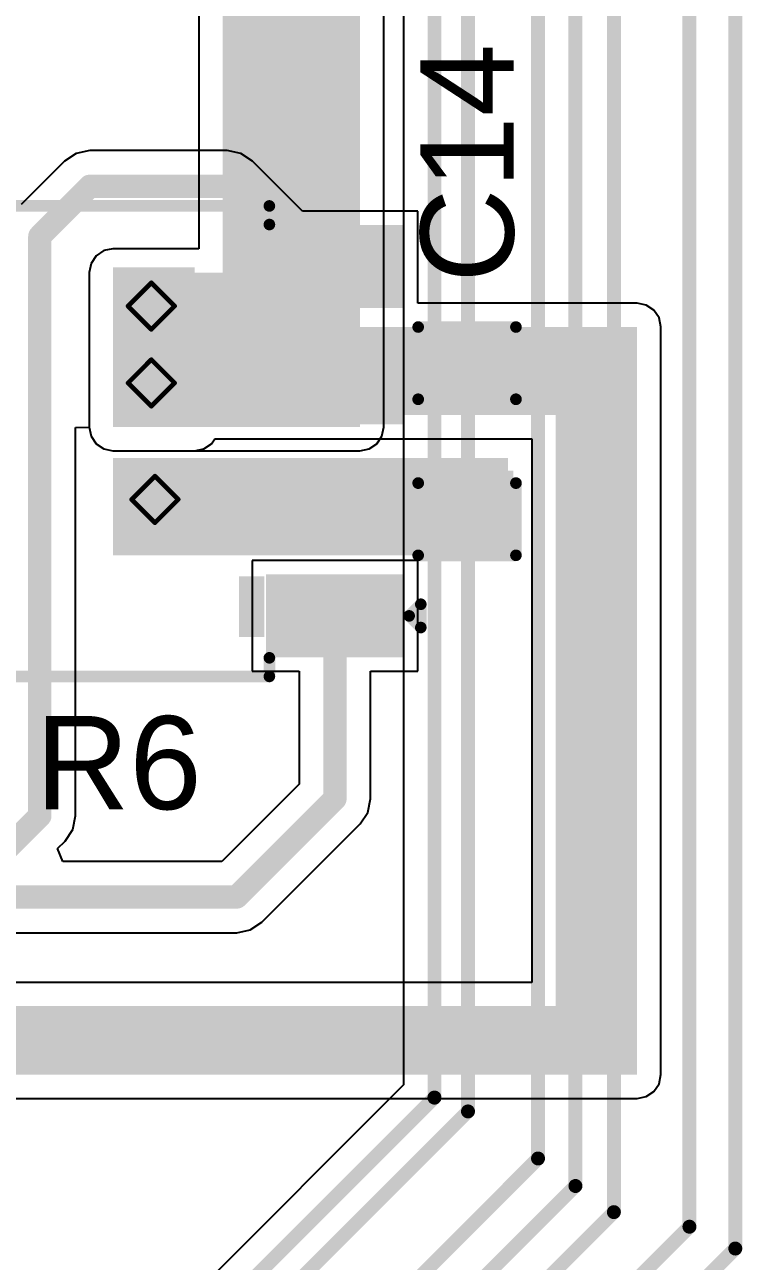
# Model space of a CAD drawing. Header units: inches. Extents: x -31 to 249, y -28 to 261.
# Drawn here: x 112.73 to 120.55, y 34.49 to 47.97 of the extents above; entities that cross this region are included whole.
import ezdxf

# ---------------------------------------------------------------- set-up
doc = ezdxf.new("R2010")
doc.units = ezdxf.units.IN
for name, color, linetype in [('Bottom Layer', 5, 'Continuous'), ('Bottom Solder', 6, 'Continuous'), ('Drill Drawing', 1, 'Continuous'), ('Top Layer', 1, 'Continuous'), ('Top Overlay', 2, 'Continuous'), ('Top Paste', 8, 'Continuous'), ('Top Solder', 216, 'Continuous'), ('Via Holes', 16, 'Continuous')]:
    doc.layers.add(name, color=color, linetype=linetype)
doc.styles.add('Arial', font='', dxfattribs={"height": 0.2})
doc.styles.get('Arial').set_extended_font_data('Arial')

# ---------------------------------------------------------------- blocks, each defined once
blk = doc.blocks.new('C___0603_14')
at = {"layer": 'Top Layer'}
for points in [[(-0.381, 0.445), (-0.381, -0.445), (-1.143, -0.445), (-1.143, 0.445)], [(1.143, 0.445), (1.143, -0.445), (0.381, -0.445), (0.381, 0.445)]]:
    blk.add_hatch(color=1, dxfattribs=at).paths.add_polyline_path(points)
at = {"layer": 'Top Paste'}
for points in [[(-0.381, 0.445), (-0.381, -0.445), (-1.143, -0.445), (-1.143, 0.445)], [(1.143, 0.445), (1.143, -0.445), (0.381, -0.445), (0.381, 0.445)]]:
    blk.add_hatch(color=8, dxfattribs=at).paths.add_polyline_path(points)
at = {"layer": 'Top Solder'}
for points in [[(-0.321, 0.504), (-0.321, -0.504), (-1.203, -0.504), (-1.203, 0.504)], [(1.203, 0.504), (1.203, -0.504), (0.321, -0.504), (0.321, 0.504)]]:
    blk.add_hatch(color=216, dxfattribs=at).paths.add_polyline_path(points)
at = {"layer": 'Top Overlay'}
for points in [[(-1.245, 0.533, 0.127, 0.127, 0), (-0.457, 0.533, 0.127, 0.127, 0)], [(-1.245, 0.533, 0.127, 0.127, 0), (-1.245, -0.533, 0.127, 0.127, 0)], [(0.457, 0.533, 0.127, 0.127, 0), (1.245, 0.533, 0.127, 0.127, 0)], [(1.245, 0.533, 0.127, 0.127, 0), (1.245, -0.533, 0.127, 0.127, 0)], [(-1.245, -0.533, 0.127, 0.127, 0), (-0.457, -0.533, 0.127, 0.127, 0)], [(0.457, -0.533, 0.127, 0.127, 0), (1.245, -0.533, 0.127, 0.127, 0)]]:
    blk.add_lwpolyline(points, format="xyseb", dxfattribs=at)
for points in [[(-1.276, 0.533, 0.0635, 0.0635, 1), (-1.213, 0.533, 0.0635, 0.0635, 1)], [(-1.276, 0.533, 0.0635, 0.0635, 1), (-1.213, 0.533, 0.0635, 0.0635, 1)], [(-0.489, 0.533, 0.0635, 0.0635, 1), (-0.425, 0.533, 0.0635, 0.0635, 1)], [(0.425, 0.533, 0.0635, 0.0635, 1), (0.489, 0.533, 0.0635, 0.0635, 1)], [(1.213, 0.533, 0.0635, 0.0635, 1), (1.276, 0.533, 0.0635, 0.0635, 1)], [(1.213, 0.533, 0.0635, 0.0635, 1), (1.276, 0.533, 0.0635, 0.0635, 1)], [(-1.276, -0.533, 0.0635, 0.0635, 1), (-1.213, -0.533, 0.0635, 0.0635, 1)], [(-1.276, -0.533, 0.0635, 0.0635, 1), (-1.213, -0.533, 0.0635, 0.0635, 1)], [(-0.489, -0.533, 0.0635, 0.0635, 1), (-0.425, -0.533, 0.0635, 0.0635, 1)], [(0.425, -0.533, 0.0635, 0.0635, 1), (0.489, -0.533, 0.0635, 0.0635, 1)], [(1.213, -0.533, 0.0635, 0.0635, 1), (1.276, -0.533, 0.0635, 0.0635, 1)], [(1.213, -0.533, 0.0635, 0.0635, 1), (1.276, -0.533, 0.0635, 0.0635, 1)]]:
    blk.add_lwpolyline(points, format="xyseb", close=True, dxfattribs=at)
blk = doc.blocks.new('SOP_8_18')
at = {"layer": 'Top Layer'}
for points in [[(-3.4, 2.255), (-2.1, 2.255), (-2.1, 1.555), (-3.4, 1.555)], [(2.1, 2.255), (3.4, 2.255), (3.4, 1.555), (2.1, 1.555)], [(-3.4, 0.985), (-2.1, 0.985), (-2.1, 0.285), (-3.4, 0.285)], [(2.1, 0.985), (3.4, 0.985), (3.4, 0.285), (2.1, 0.285)], [(-3.4, -0.285), (-2.1, -0.285), (-2.1, -0.985), (-3.4, -0.985)], [(2.1, -0.285), (3.4, -0.285), (3.4, -0.985), (2.1, -0.985)], [(-3.4, -1.555), (-2.1, -1.555), (-2.1, -2.255), (-3.4, -2.255)], [(2.1, -1.555), (3.4, -1.555), (3.4, -2.255), (2.1, -2.255)]]:
    blk.add_hatch(color=1, dxfattribs=at).paths.add_polyline_path(points)
at = {"layer": 'Top Overlay'}
blk.add_hatch(color=2, dxfattribs=at).paths.add_polyline_path([(-1.982, 1.473), (-1.703, 1.473), (-1.703, 2.134), (-1.982, 2.134)])
at = {"layer": 'Top Paste'}
for points in [[(-3.4, 2.255), (-2.1, 2.255), (-2.1, 1.555), (-3.4, 1.555)], [(2.1, 2.255), (3.4, 2.255), (3.4, 1.555), (2.1, 1.555)], [(-3.4, 0.985), (-2.1, 0.985), (-2.1, 0.285), (-3.4, 0.285)], [(2.1, 0.985), (3.4, 0.985), (3.4, 0.285), (2.1, 0.285)], [(-3.4, -0.285), (-2.1, -0.285), (-2.1, -0.985), (-3.4, -0.985)], [(2.1, -0.285), (3.4, -0.285), (3.4, -0.985), (2.1, -0.985)], [(-3.4, -1.555), (-2.1, -1.555), (-2.1, -2.255), (-3.4, -2.255)], [(2.1, -1.555), (3.4, -1.555), (3.4, -2.255), (2.1, -2.255)]]:
    blk.add_hatch(color=8, dxfattribs=at).paths.add_polyline_path(points)
at = {"layer": 'Top Solder'}
for points in [[(-3.502, 2.357), (-1.998, 2.357), (-1.998, 1.453), (-3.502, 1.453)], [(1.998, 2.357), (3.502, 2.357), (3.502, 1.453), (1.998, 1.453)], [(-3.502, 1.087), (-1.998, 1.087), (-1.998, 0.183), (-3.502, 0.183)], [(1.998, 1.087), (3.502, 1.087), (3.502, 0.183), (1.998, 0.183)], [(-3.502, -0.183), (-1.998, -0.183), (-1.998, -1.087), (-3.502, -1.087)], [(1.998, -0.183), (3.502, -0.183), (3.502, -1.087), (1.998, -1.087)], [(-3.502, -1.453), (-1.998, -1.453), (-1.998, -2.357), (-3.502, -2.357)], [(1.998, -1.453), (3.502, -1.453), (3.502, -2.357), (1.998, -2.357)]]:
    blk.add_hatch(color=216, dxfattribs=at).paths.add_polyline_path(points)
at = {"layer": 'Top Overlay'}
for points in [[(-2.036, 2.565, 0.127, 0.127, 0), (-2.036, 2.362, 0.127, 0.127, 0)], [(2.028, 2.565, 0.127, 0.127, 0), (-2.036, 2.565, 0.127, 0.127, 0)], [(2.028, 2.565, 0.127, 0.127, 0), (2.028, 2.362, 0.127, 0.127, 0)], [(-3.687, 2.032, 0.127, 0.127, 0), (-3.687, 1.778, 0.127, 0.127, 0)], [(-3.56, 1.905, 0.127, 0.127, 0), (-3.687, 2.032, 0.127, 0.127, 0)], [(-3.56, 1.905, 0.127, 0.127, 0), (-3.687, 1.778, 0.127, 0.127, 0)], [(-2.036, -2.362, 0.127, 0.127, 0), (-2.036, -2.565, 0.127, 0.127, 0)], [(2.028, -2.362, 0.127, 0.127, 0), (2.028, -2.565, 0.127, 0.127, 0)], [(2.028, -2.565, 0.127, 0.127, 0), (-2.036, -2.565, 0.127, 0.127, 0)]]:
    blk.add_lwpolyline(points, format="xyseb", dxfattribs=at)
for points in [[(-2.067, 2.565, 0.0635, 0.0635, 1), (-2.004, 2.565, 0.0635, 0.0635, 1)], [(-2.067, 2.565, 0.0635, 0.0635, 1), (-2.004, 2.565, 0.0635, 0.0635, 1)], [(1.997, 2.565, 0.0635, 0.0635, 1), (2.06, 2.565, 0.0635, 0.0635, 1)], [(1.997, 2.565, 0.0635, 0.0635, 1), (2.06, 2.565, 0.0635, 0.0635, 1)], [(-2.067, 2.362, 0.0635, 0.0635, 1), (-2.004, 2.362, 0.0635, 0.0635, 1)], [(1.997, 2.362, 0.0635, 0.0635, 1), (2.06, 2.362, 0.0635, 0.0635, 1)], [(-3.718, 2.032, 0.0635, 0.0635, 1), (-3.655, 2.032, 0.0635, 0.0635, 1)], [(-3.718, 2.032, 0.0635, 0.0635, 1), (-3.655, 2.032, 0.0635, 0.0635, 1)], [(-3.591, 1.905, 0.0635, 0.0635, 1), (-3.528, 1.905, 0.0635, 0.0635, 1)], [(-3.591, 1.905, 0.0635, 0.0635, 1), (-3.528, 1.905, 0.0635, 0.0635, 1)], [(-3.718, 1.778, 0.0635, 0.0635, 1), (-3.655, 1.778, 0.0635, 0.0635, 1)], [(-3.718, 1.778, 0.0635, 0.0635, 1), (-3.655, 1.778, 0.0635, 0.0635, 1)], [(-2.067, -2.362, 0.0635, 0.0635, 1), (-2.004, -2.362, 0.0635, 0.0635, 1)], [(1.997, -2.362, 0.0635, 0.0635, 1), (2.06, -2.362, 0.0635, 0.0635, 1)], [(-2.067, -2.565, 0.0635, 0.0635, 1), (-2.004, -2.565, 0.0635, 0.0635, 1)], [(-2.067, -2.565, 0.0635, 0.0635, 1), (-2.004, -2.565, 0.0635, 0.0635, 1)], [(1.997, -2.565, 0.0635, 0.0635, 1), (2.06, -2.565, 0.0635, 0.0635, 1)], [(1.997, -2.565, 0.0635, 0.0635, 1), (2.06, -2.565, 0.0635, 0.0635, 1)]]:
    blk.add_lwpolyline(points, format="xyseb", close=True, dxfattribs=at)

msp = doc.modelspace()

# ---------------------------------------------------------------- hatches: boundary and pattern name
at = {"layer": 'Bottom Layer'}
for points in [[(114.885, 43.582), (116.383, 43.582), (116.383, 62.992), (114.885, 62.992)], [(113.69, 43.582), (116.383, 43.582), (116.383, 45.267), (113.69, 45.267)]]:
    msp.add_hatch(color=5, dxfattribs=at).paths.add_polyline_path(points)
h = msp.add_hatch(color=5, dxfattribs=at)
edge = h.paths.add_edge_path()
edge.add_arc((114.108, 44.901), 0.3, 0, 360)
h = msp.add_hatch(color=5, dxfattribs=at)
edge = h.paths.add_edge_path()
edge.add_arc((114.108, 44.063), 0.3, 0, 360)
h = msp.add_hatch(color=5, dxfattribs=at)
edge = h.paths.add_edge_path()
edge.add_arc((114.148, 42.793), 0.3, 0, 360)
at = {"layer": 'Bottom Solder'}
h = msp.add_hatch(color=6, dxfattribs=at)
edge = h.paths.add_edge_path()
edge.add_arc((114.108, 44.901), 0.402, 0, 360)
h = msp.add_hatch(color=6, dxfattribs=at)
edge = h.paths.add_edge_path()
edge.add_arc((114.108, 44.063), 0.402, 0, 360)
h = msp.add_hatch(color=6, dxfattribs=at)
edge = h.paths.add_edge_path()
edge.add_arc((114.148, 42.793), 0.402, 0, 360)
at = {"layer": 'Top Layer'}
for points in [[(113.69, 43.582), (114.58, 43.582), (114.58, 45.322), (113.69, 45.322)], [(113.69, 43.713), (119.405, 43.713), (119.405, 44.673), (113.69, 44.673)], [(118.518, 36.521), (119.405, 36.521), (119.405, 44.673), (118.518, 44.673)], [(113.69, 42.183), (117.996, 42.183), (117.996, 43.244), (113.69, 43.244)], [(102.483, 36.521), (119.405, 36.521), (119.405, 37.268), (102.483, 37.268)]]:
    msp.add_hatch(color=1, dxfattribs=at).paths.add_polyline_path(points)
h = msp.add_hatch(color=1, dxfattribs=at)
edge = h.paths.add_edge_path()
edge.add_arc((114.108, 44.901), 0.3, 0, 360)
h = msp.add_hatch(color=1, dxfattribs=at)
edge = h.paths.add_edge_path()
edge.add_arc((114.108, 44.063), 0.3, 0, 360)
h = msp.add_hatch(color=1, dxfattribs=at)
edge = h.paths.add_edge_path()
edge.add_arc((114.148, 42.793), 0.3, 0, 360)
at = {"layer": 'Top Solder'}
h = msp.add_hatch(color=216, dxfattribs=at)
edge = h.paths.add_edge_path()
edge.add_arc((114.108, 44.901), 0.402, 0, 360)
h = msp.add_hatch(color=216, dxfattribs=at)
edge = h.paths.add_edge_path()
edge.add_arc((114.108, 44.063), 0.402, 0, 360)
h = msp.add_hatch(color=216, dxfattribs=at)
edge = h.paths.add_edge_path()
edge.add_arc((114.148, 42.793), 0.402, 0, 360)
at = {"layer": 'Via Holes'}
h = msp.add_hatch(color=7, dxfattribs=at)
edge = h.paths.add_edge_path()
edge.add_arc((114.108, 44.901), 0.15, 0, 360)
h = msp.add_hatch(color=7, dxfattribs=at)
edge = h.paths.add_edge_path()
edge.add_arc((114.108, 44.063), 0.15, 0, 360)
h = msp.add_hatch(color=7, dxfattribs=at)
edge = h.paths.add_edge_path()
edge.add_arc((114.148, 42.793), 0.15, 0, 360)

# ---------------------------------------------------------------- linework, layer by layer
at = {"layer": 'Bottom Layer'}
for p, q in [((116.859, 63.137), (116.859, 36.411)), ((116.642, 43.582), (116.642, 62.992)), ((114.626, 61.261), (114.626, 45.526)), ((113.507, 45.45), (113.451, 45.366)), ((113.591, 45.507), (113.507, 45.45)), ((113.69, 45.526), (113.591, 45.507)), ((114.626, 45.526), (113.69, 45.526)), ((113.451, 45.366), (113.431, 45.267)), ((113.431, 45.267), (113.431, 43.582)), ((113.431, 43.582), (113.451, 43.483)), ((116.622, 43.483), (116.642, 43.582)), ((113.451, 43.483), (113.507, 43.399)), ((116.566, 43.399), (116.622, 43.483)), ((113.507, 43.399), (113.591, 43.343)), ((113.591, 43.343), (113.69, 43.323)), ((113.69, 43.323), (116.383, 43.323)), ((116.383, 43.323), (116.482, 43.343)), ((116.482, 43.343), (116.566, 43.399)), ((116.859, 36.411), (113.23, 32.781))]:
    msp.add_line(p, q, dxfattribs=at)
for points in [[(120.476, 34.625, 0.152, 0.152, 0), (120.476, 64.781, 0.152, 0.152, 0)], [(119.976, 34.863, 0.152, 0.152, 0), (119.976, 64.191, 0.152, 0.152, 0)], [(119.152, 35.022, 0.152, 0.152, 0), (119.152, 63.867, 0.152, 0.152, 0)], [(118.733, 35.307, 0.152, 0.152, 0), (118.733, 63.629, 0.152, 0.152, 0)], [(117.561, 36.12, 0.152, 0.152, 0), (117.561, 63.428, 0.152, 0.152, 0)], [(118.325, 35.607, 0.152, 0.152, 0), (118.325, 63.392, 0.152, 0.152, 0)], [(117.196, 36.271, 0.152, 0.152, 0), (117.196, 63.276, 0.152, 0.152, 0)], [(113.369, 32.445, 0.152, 0.152, 0), (117.196, 36.271, 0.152, 0.152, 0)], [(113.607, 32.165, 0.152, 0.152, 0), (117.561, 36.12, 0.152, 0.152, 0)], [(114.189, 31.471, 0.152, 0.152, 0), (118.325, 35.607, 0.152, 0.152, 0)], [(114.091, 30.665, 0.152, 0.152, 0), (118.733, 35.307, 0.152, 0.152, 0)], [(114.447, 30.317, 0.152, 0.152, 0), (119.152, 35.022, 0.152, 0.152, 0)], [(115.082, 29.969, 0.152, 0.152, 0), (119.976, 34.863, 0.152, 0.152, 0)], [(115.471, 29.621, 0.152, 0.152, 0), (120.476, 34.625, 0.152, 0.152, 0)]]:
    msp.add_lwpolyline(points, format="xyseb", dxfattribs=at)
for points in [[(117.157, 36.271, 0.0762, 0.0762, 1), (117.234, 36.271, 0.0762, 0.0762, 1)], [(117.157, 36.271, 0.0762, 0.0762, 1), (117.234, 36.271, 0.0762, 0.0762, 1)], [(117.523, 36.12, 0.0762, 0.0762, 1), (117.599, 36.12, 0.0762, 0.0762, 1)], [(117.523, 36.12, 0.0762, 0.0762, 1), (117.599, 36.12, 0.0762, 0.0762, 1)], [(118.287, 35.607, 0.0762, 0.0762, 1), (118.363, 35.607, 0.0762, 0.0762, 1)], [(118.287, 35.607, 0.0762, 0.0762, 1), (118.363, 35.607, 0.0762, 0.0762, 1)], [(118.695, 35.307, 0.0762, 0.0762, 1), (118.771, 35.307, 0.0762, 0.0762, 1)], [(118.695, 35.307, 0.0762, 0.0762, 1), (118.771, 35.307, 0.0762, 0.0762, 1)], [(119.114, 35.022, 0.0762, 0.0762, 1), (119.19, 35.022, 0.0762, 0.0762, 1)], [(119.114, 35.022, 0.0762, 0.0762, 1), (119.19, 35.022, 0.0762, 0.0762, 1)], [(119.938, 34.863, 0.0762, 0.0762, 1), (120.014, 34.863, 0.0762, 0.0762, 1)], [(119.938, 34.863, 0.0762, 0.0762, 1), (120.014, 34.863, 0.0762, 0.0762, 1)], [(120.438, 34.625, 0.0762, 0.0762, 1), (120.514, 34.625, 0.0762, 0.0762, 1)], [(120.438, 34.625, 0.0762, 0.0762, 1), (120.514, 34.625, 0.0762, 0.0762, 1)]]:
    msp.add_lwpolyline(points, format="xyseb", close=True, dxfattribs=at)
at = {"layer": 'Drill Drawing'}
for points in [[(113.854, 44.901, 0.0508, 0.0508, 0), (114.108, 45.155, 0.0508, 0.0508, 0)], [(114.108, 45.155, 0.0508, 0.0508, 0), (114.362, 44.901, 0.0508, 0.0508, 0)], [(113.854, 44.901, 0.0508, 0.0508, 0), (114.108, 44.647, 0.0508, 0.0508, 0)], [(114.108, 44.647, 0.0508, 0.0508, 0), (114.362, 44.901, 0.0508, 0.0508, 0)], [(113.854, 44.063, 0.0508, 0.0508, 0), (114.108, 44.317, 0.0508, 0.0508, 0)], [(114.108, 44.317, 0.0508, 0.0508, 0), (114.362, 44.063, 0.0508, 0.0508, 0)], [(113.854, 44.063, 0.0508, 0.0508, 0), (114.108, 43.809, 0.0508, 0.0508, 0)], [(114.108, 43.809, 0.0508, 0.0508, 0), (114.362, 44.063, 0.0508, 0.0508, 0)], [(113.894, 42.793, 0.0508, 0.0508, 0), (114.148, 43.047, 0.0508, 0.0508, 0)], [(114.148, 43.047, 0.0508, 0.0508, 0), (114.402, 42.793, 0.0508, 0.0508, 0)], [(113.894, 42.793, 0.0508, 0.0508, 0), (114.148, 42.539, 0.0508, 0.0508, 0)], [(114.148, 42.539, 0.0508, 0.0508, 0), (114.402, 42.793, 0.0508, 0.0508, 0)]]:
    msp.add_lwpolyline(points, format="xyseb", dxfattribs=at)
for points in [[(114.096, 45.155, 0.0254, 0.0254, 1), (114.121, 45.155, 0.0254, 0.0254, 1)], [(114.096, 45.155, 0.0254, 0.0254, 1), (114.121, 45.155, 0.0254, 0.0254, 1)], [(113.842, 44.901, 0.0254, 0.0254, 1), (113.867, 44.901, 0.0254, 0.0254, 1)], [(113.842, 44.901, 0.0254, 0.0254, 1), (113.867, 44.901, 0.0254, 0.0254, 1)], [(114.35, 44.901, 0.0254, 0.0254, 1), (114.375, 44.901, 0.0254, 0.0254, 1)], [(114.35, 44.901, 0.0254, 0.0254, 1), (114.375, 44.901, 0.0254, 0.0254, 1)], [(114.096, 44.647, 0.0254, 0.0254, 1), (114.121, 44.647, 0.0254, 0.0254, 1)], [(114.096, 44.647, 0.0254, 0.0254, 1), (114.121, 44.647, 0.0254, 0.0254, 1)], [(114.096, 44.317, 0.0254, 0.0254, 1), (114.121, 44.317, 0.0254, 0.0254, 1)], [(114.096, 44.317, 0.0254, 0.0254, 1), (114.121, 44.317, 0.0254, 0.0254, 1)], [(113.842, 44.063, 0.0254, 0.0254, 1), (113.867, 44.063, 0.0254, 0.0254, 1)], [(113.842, 44.063, 0.0254, 0.0254, 1), (113.867, 44.063, 0.0254, 0.0254, 1)], [(114.35, 44.063, 0.0254, 0.0254, 1), (114.375, 44.063, 0.0254, 0.0254, 1)], [(114.35, 44.063, 0.0254, 0.0254, 1), (114.375, 44.063, 0.0254, 0.0254, 1)], [(114.096, 43.809, 0.0254, 0.0254, 1), (114.121, 43.809, 0.0254, 0.0254, 1)], [(114.096, 43.809, 0.0254, 0.0254, 1), (114.121, 43.809, 0.0254, 0.0254, 1)], [(114.135, 43.047, 0.0254, 0.0254, 1), (114.16, 43.047, 0.0254, 0.0254, 1)], [(114.135, 43.047, 0.0254, 0.0254, 1), (114.16, 43.047, 0.0254, 0.0254, 1)], [(113.881, 42.793, 0.0254, 0.0254, 1), (113.906, 42.793, 0.0254, 0.0254, 1)], [(113.881, 42.793, 0.0254, 0.0254, 1), (113.906, 42.793, 0.0254, 0.0254, 1)], [(114.389, 42.793, 0.0254, 0.0254, 1), (114.414, 42.793, 0.0254, 0.0254, 1)], [(114.389, 42.793, 0.0254, 0.0254, 1), (114.414, 42.793, 0.0254, 0.0254, 1)], [(114.135, 42.539, 0.0254, 0.0254, 1), (114.16, 42.539, 0.0254, 0.0254, 1)], [(114.135, 42.539, 0.0254, 0.0254, 1), (114.16, 42.539, 0.0254, 0.0254, 1)]]:
    msp.add_lwpolyline(points, format="xyseb", close=True, dxfattribs=at)
at = {"layer": 'Top Layer'}
for p, q in [((113.289, 46.566), (113.163, 46.482)), ((113.438, 46.596), (113.289, 46.566)), ((114.936, 46.596), (113.438, 46.596)), ((115.085, 46.566), (114.936, 46.596)), ((115.211, 46.482), (115.085, 46.566)), ((113.163, 46.482), (112.69, 46.009)), ((115.756, 45.937), (115.211, 46.482)), ((117.014, 45.937), (115.756, 45.937)), ((117.014, 44.932), (117.014, 45.937)), ((119.405, 44.932), (117.014, 44.932)), ((119.505, 44.912), (119.405, 44.932)), ((119.589, 44.856), (119.505, 44.912)), ((119.645, 44.772), (119.589, 44.856)), ((119.664, 44.673), (119.645, 44.772)), ((119.664, 36.521), (119.664, 44.673)), ((113.281, 43.578), (113.431, 43.582)), ((113.281, 39.343), (113.281, 43.578)), ((113.431, 43.582), (113.451, 43.483)), ((113.451, 43.483), (113.507, 43.399)), ((114.763, 43.399), (114.8, 43.454)), ((114.8, 43.454), (118.259, 43.454)), ((118.259, 43.454), (118.259, 37.527)), ((113.507, 43.399), (113.591, 43.343)), ((113.591, 43.343), (113.69, 43.323)), ((113.69, 43.323), (114.58, 43.323)), ((114.58, 43.323), (114.679, 43.343)), ((114.679, 43.343), (114.763, 43.399)), ((117.014, 42.127), (115.206, 42.127)), ((115.206, 42.127), (115.206, 40.919)), ((117.014, 40.919), (117.014, 42.127)), ((115.206, 40.919), (115.722, 40.919)), ((115.722, 40.919), (115.722, 39.69)), ((116.499, 39.529), (116.499, 40.919)), ((116.499, 40.919), (117.014, 40.919)), ((115.722, 39.69), (114.878, 38.846)), ((116.469, 39.381), (116.499, 39.529)), ((116.385, 39.255), (116.469, 39.381)), ((113.251, 39.195), (113.281, 39.343)), ((115.313, 38.183), (116.385, 39.255)), ((113.167, 39.068), (113.251, 39.195)), ((113.085, 38.987), (113.167, 39.068)), ((113.144, 38.846), (113.085, 38.987)), ((114.878, 38.846), (113.144, 38.846)), ((115.187, 38.099), (115.313, 38.183)), ((106.591, 38.069), (115.039, 38.069)), ((115.039, 38.069), (115.187, 38.099)), ((118.259, 37.527), (105.353, 37.527)), ((119.589, 36.338), (119.645, 36.422)), ((119.645, 36.422), (119.664, 36.521)), ((119.405, 36.262), (119.505, 36.282)), ((119.505, 36.282), (119.589, 36.338)), ((102.483, 36.262), (119.405, 36.262))]:
    msp.add_line(p, q, dxfattribs=at)
for points in [[(112.892, 45.662, 0.254, 0.254, 0), (113.438, 46.207, 0.254, 0.254, 0)], [(113.438, 46.207, 0.254, 0.254, 0), (114.936, 46.207, 0.254, 0.254, 0)], [(114.936, 46.207, 0.254, 0.254, 0), (115.81, 45.333, 0.254, 0.254, 0)], [(112.892, 39.343, 0.254, 0.254, 0), (112.892, 45.662, 0.254, 0.254, 0)], [(115.81, 45.333, 0.254, 0.254, 0), (116.11, 45.333, 0.254, 0.254, 0)], [(116.11, 39.529, 0.254, 0.254, 0), (116.11, 41.523, 0.254, 0.254, 0)], [(115.039, 38.458, 0.254, 0.254, 0), (116.11, 39.529, 0.254, 0.254, 0)], [(112.518, 38.969, 0.254, 0.254, 0), (112.892, 39.343, 0.254, 0.254, 0)], [(106.591, 38.458, 0.254, 0.254, 0), (115.039, 38.458, 0.254, 0.254, 0)]]:
    msp.add_lwpolyline(points, format="xyseb", dxfattribs=at)
for points in [[(113.374, 46.207, 0.127, 0.127, 1), (113.501, 46.207, 0.127, 0.127, 1)], [(113.374, 46.207, 0.127, 0.127, 1), (113.501, 46.207, 0.127, 0.127, 1)], [(114.872, 46.207, 0.127, 0.127, 1), (114.999, 46.207, 0.127, 0.127, 1)], [(114.872, 46.207, 0.127, 0.127, 1), (114.999, 46.207, 0.127, 0.127, 1)], [(112.829, 45.662, 0.127, 0.127, 1), (112.956, 45.662, 0.127, 0.127, 1)], [(112.829, 45.662, 0.127, 0.127, 1), (112.956, 45.662, 0.127, 0.127, 1)], [(115.747, 45.333, 0.127, 0.127, 1), (115.874, 45.333, 0.127, 0.127, 1)], [(115.747, 45.333, 0.127, 0.127, 1), (115.874, 45.333, 0.127, 0.127, 1)], [(116.047, 45.333, 0.127, 0.127, 1), (116.174, 45.333, 0.127, 0.127, 1)], [(116.047, 41.523, 0.127, 0.127, 1), (116.174, 41.523, 0.127, 0.127, 1)], [(116.047, 39.529, 0.127, 0.127, 1), (116.174, 39.529, 0.127, 0.127, 1)], [(116.047, 39.529, 0.127, 0.127, 1), (116.174, 39.529, 0.127, 0.127, 1)], [(112.829, 39.343, 0.127, 0.127, 1), (112.956, 39.343, 0.127, 0.127, 1)], [(112.829, 39.343, 0.127, 0.127, 1), (112.956, 39.343, 0.127, 0.127, 1)], [(114.975, 38.458, 0.127, 0.127, 1), (115.102, 38.458, 0.127, 0.127, 1)], [(114.975, 38.458, 0.127, 0.127, 1), (115.102, 38.458, 0.127, 0.127, 1)]]:
    msp.add_lwpolyline(points, format="xyseb", close=True, dxfattribs=at)

# ---------------------------------------------------------------- block references
for name, p, rotation in [('SOP_8_18', (113.36, 43.428), 180), ('C___0603_14', (117.551, 43.428), 90)]:
    msp.add_blockref(name, p, dxfattribs=dict(rotation=rotation))

# ---------------------------------------------------------------- texts
at = {"layer": 'Top Overlay', "style": 'Arial'}
msp.add_text('C14', height=1.016, rotation=90, dxfattribs=at).set_placement((118.059, 45.156))
msp.add_text('R6', height=1.016, dxfattribs=at).set_placement((112.844, 39.415))

doc.saveas('drawing.dxf')
